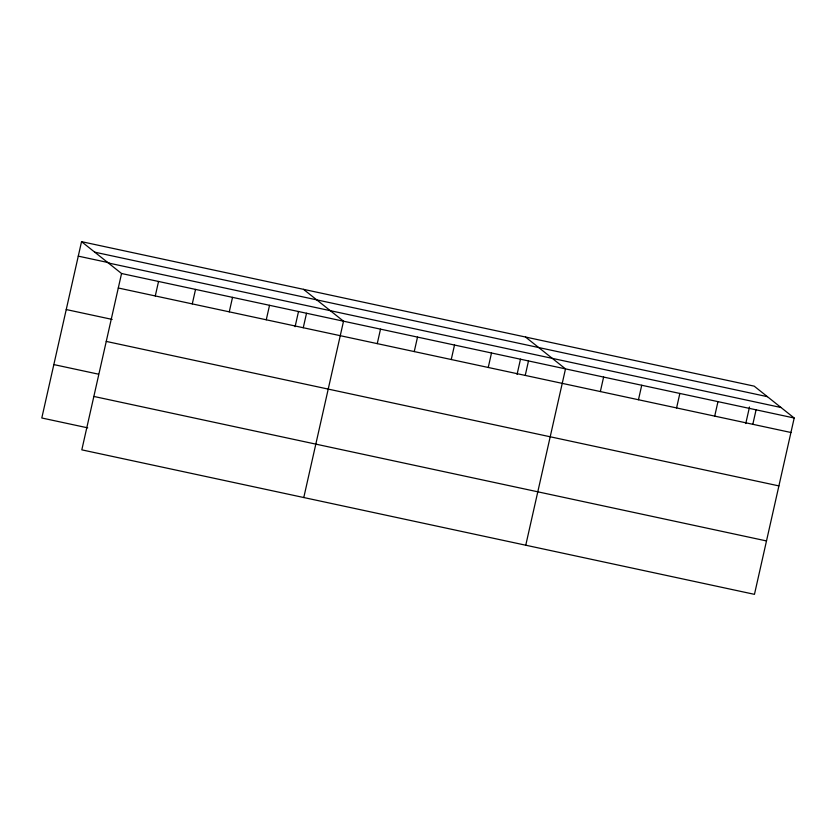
<?xml version="1.0" encoding="UTF-8"?>
<svg xmlns="http://www.w3.org/2000/svg" width="836" height="836" viewBox="0 0 836 836"><rect width="100%" height="100%" fill="white"/><g stroke="black" fill="none" stroke-linecap="round" stroke-linejoin="round"><path stroke-width="1.25" d="M81.541 241.656L121.554 273.518L81.813 449.852L754.459 594.344L794.2 418.01L754.187 386.148L81.541 241.656L41.8 417.99L87.728 427.854M155.277 295.944L158.547 281.46M192.28 303.896L195.54 289.413M229.273 311.838L232.533 297.355M266.266 319.791L269.537 305.307M295.087 326.709L298.525 311.452M303.259 327.733L306.53 313.249M303.781 497.535L343.523 321.202L303.51 289.34M377.255 343.627L380.516 329.144M414.248 351.58L417.519 337.096M451.252 359.522L454.512 345.038M488.245 367.474L491.505 352.991M517.066 374.403L520.504 359.135M525.238 375.416L528.498 360.933M525.76 545.218L565.502 368.885L525.489 337.023M600.352 391.561L603.613 377.067M638.464 399.744L641.735 385.26M676.585 407.937L679.846 393.453M714.707 416.119L717.967 401.635M745.764 423.528L749.495 406.996M752.818 424.312L756.078 409.828M94.74 252.169L767.396 396.672M78.27 256.14L108.889 262.713M108.346 262.995L781.002 407.498M121.554 273.518L794.2 418.01M118.284 288.002L790.94 432.494M66.243 309.55L112.16 319.415M106.245 341.412L778.901 485.904M53.838 364.58L98.491 374.173M93.851 396.442L766.497 540.934"/></g></svg>
